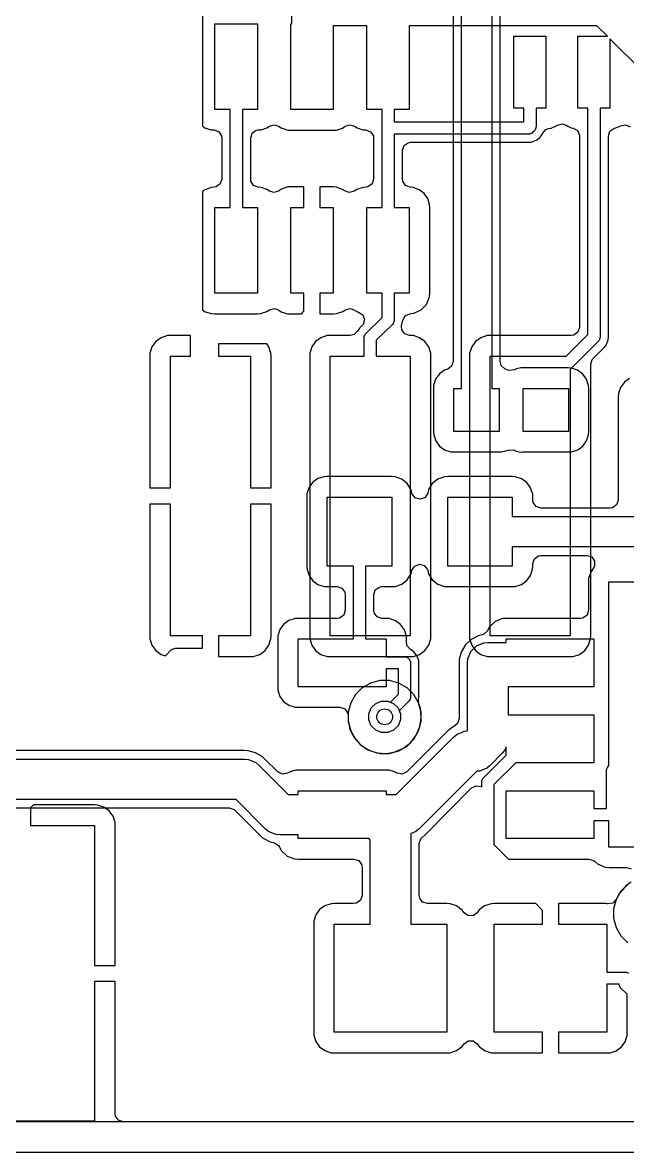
# Model space of a CAD drawing. Header units: inches. Extents: x 3.98 to 8.37, y -7.42 to -0.85.
# Drawn here: x 5.116 to 6.222, y -7.423 to -5.356 of the extents above; entities that cross this region are included whole.
import ezdxf

# ---------------------------------------------------------------- set-up
doc = ezdxf.new("R2010")
doc.units = ezdxf.units.IN
doc.header["$MEASUREMENT"] = 0
for name, color, linetype, true_color in [('Bottom Layer', 153, 'CONTINUOUS', 0x4d7fc4), ('Multi-Layer', 254, 'CONTINUOUS', 0xd0d2cd), ('Top Layer', 13, 'CONTINUOUS', 0xc83434)]:
    doc.layers.add(name, color=color, linetype=linetype, true_color=true_color)

msp = doc.modelspace()

# ---------------------------------------------------------------- linework, layer by layer
at = {"layer": 'Bottom Layer', "linetype": 'CONTINUOUS'}
for p, q in [((5.9034, -4.8885), (5.9034, -5.9757)), ((5.9185, -6.0251), (5.9185, -4.8884)), ((5.9742, -4.9), (5.9742, -6.0251)), ((5.9892, -5.5874), (5.9892, -5.1491)), ((5.9892, -5.9757), (5.9892, -5.5874)), ((5.8878, -5.9917), (5.8782, -5.9987)), ((5.8936, -5.9897), (5.8878, -5.9917)), ((5.9006, -5.9844), (5.8936, -5.9897)), ((5.9034, -5.9757), (5.9006, -5.9844)), ((5.9913, -5.9833), (5.9892, -5.9757)), ((5.9982, -5.9893), (5.9913, -5.9833)), ((6.0033, -5.9915), (5.9982, -5.9893)), ((6.0065, -5.9925), (6.0033, -5.9915)), ((6.0156, -5.9913), (6.0065, -5.9925)), ((6.0193, -5.9895), (6.0156, -5.9913)), ((6.0272, -5.9877), (6.0193, -5.9895)), ((6.0312, -5.9876), (6.0272, -5.9877)), ((6.114, -5.9876), (6.0312, -5.9876)), ((6.1197, -5.988), (6.114, -5.9876)), ((6.1311, -5.9919), (6.1197, -5.988)), ((6.1405, -5.9989), (6.1311, -5.9919)), ((5.8713, -6.0082), (5.8678, -6.0196)), ((5.8782, -5.9987), (5.8713, -6.0082)), ((6.1474, -6.0084), (6.1405, -5.9989)), ((6.1512, -6.0199), (6.1474, -6.0084)), ((6.2166, -6.0139), (6.2095, -6.0233)), ((6.2261, -6.007), (6.2166, -6.0139)), ((5.8678, -6.0196), (5.8676, -6.0255)), ((5.8676, -6.0255), (5.8676, -6.104)), ((5.9049, -6.104), (5.9049, -6.0251)), ((5.9049, -6.0251), (5.9185, -6.0251)), ((5.9742, -6.0251), (5.9875, -6.0251)), ((5.9875, -6.0251), (5.9875, -6.104)), ((6.0314, -6.104), (6.0314, -6.0251)), ((6.0314, -6.0251), (6.1141, -6.0251)), ((6.1141, -6.0251), (6.1141, -6.104)), ((6.1515, -6.0257), (6.1512, -6.0199)), ((6.1515, -6.104), (6.1515, -6.0257)), ((6.2095, -6.0233), (6.2056, -6.0347)), ((6.2056, -6.0347), (6.2053, -6.0404)), ((6.2053, -6.0404), (6.2053, -6.2293)), ((5.8676, -6.104), (5.8679, -6.1098)), ((5.8679, -6.1098), (5.8715, -6.1212)), ((5.9875, -6.104), (5.9049, -6.104)), ((6.1141, -6.104), (6.0314, -6.104)), ((6.1475, -6.1212), (6.1512, -6.1098)), ((6.1512, -6.1098), (6.1515, -6.104)), ((5.8715, -6.1212), (5.8784, -6.1306)), ((5.8784, -6.1306), (5.8878, -6.1374)), ((5.8878, -6.1374), (5.8991, -6.1411)), ((5.9998, -6.1394), (6.004, -6.1379)), ((6.004, -6.1379), (6.0132, -6.1375)), ((6.0132, -6.1375), (6.0153, -6.1383)), ((6.12, -6.1411), (6.1313, -6.1374)), ((6.1313, -6.1374), (6.1407, -6.1306)), ((6.1407, -6.1306), (6.1475, -6.1212)), ((5.8991, -6.1411), (5.905, -6.1413)), ((5.905, -6.1413), (5.9869, -6.1413)), ((5.9869, -6.1413), (5.9911, -6.1412)), ((5.9911, -6.1412), (5.9998, -6.1394)), ((6.0153, -6.1383), (6.0189, -6.1399)), ((6.0189, -6.1399), (6.0267, -6.1415)), ((6.0267, -6.1415), (6.0307, -6.1413)), ((6.0307, -6.1413), (6.0311, -6.1413)), ((6.0311, -6.1413), (6.1141, -6.1413)), ((6.1141, -6.1413), (6.12, -6.1411)), ((5.6464, -6.1972), (5.6396, -6.2067)), ((5.6558, -6.1902), (5.6464, -6.1972)), ((5.6673, -6.1866), (5.6558, -6.1902)), ((5.6732, -6.1864), (5.6673, -6.1866)), ((5.791, -6.1864), (5.6732, -6.1864)), ((5.7974, -6.1867), (5.791, -6.1864)), ((5.8097, -6.1912), (5.7974, -6.1867)), ((5.8196, -6.1993), (5.8097, -6.1912)), ((5.8265, -6.2104), (5.8196, -6.1993)), ((5.8653, -6.199), (5.8586, -6.2102)), ((5.8752, -6.191), (5.8653, -6.199)), ((5.8876, -6.1866), (5.8752, -6.191)), ((5.894, -6.1864), (5.8876, -6.1866)), ((6.0111, -6.1864), (5.894, -6.1864)), ((6.0171, -6.1866), (6.0111, -6.1864)), ((6.0286, -6.1903), (6.0171, -6.1866)), ((6.0382, -6.1973), (6.0286, -6.1903)), ((6.0452, -6.2069), (6.0382, -6.1973)), ((5.6396, -6.2067), (5.636, -6.2182)), ((5.636, -6.2182), (5.636, -6.2243)), ((5.8282, -6.2169), (5.8265, -6.2104)), ((5.8288, -6.2188), (5.8282, -6.2169)), ((5.8347, -6.2258), (5.8288, -6.2188)), ((5.857, -6.2167), (5.8521, -6.2245)), ((5.8586, -6.2102), (5.857, -6.2167)), ((6.0489, -6.2185), (6.0452, -6.2069)), ((6.0491, -6.2244), (6.0489, -6.2185)), ((5.636, -6.2243), (5.636, -6.3503)), ((5.6733, -6.3504), (5.6733, -6.2242)), ((5.6733, -6.2242), (5.7912, -6.2242)), ((5.7912, -6.2242), (5.7912, -6.3504)), ((5.8436, -6.228), (5.8347, -6.2258)), ((5.8521, -6.2245), (5.8436, -6.228)), ((5.8936, -6.3504), (5.8936, -6.2242)), ((5.8936, -6.2242), (6.0115, -6.2242)), ((6.0115, -6.2242), (6.0115, -6.2595)), ((6.0491, -6.2293), (6.0491, -6.2244)), ((6.0499, -6.2339), (6.0491, -6.2293)), ((6.0553, -6.2413), (6.0499, -6.2339)), ((6.064, -6.2441), (6.0553, -6.2413)), ((6.2024, -6.238), (6.195, -6.2434)), ((6.2053, -6.2293), (6.2024, -6.238)), ((6.0115, -6.2595), (6.318, -6.2595)), ((6.1904, -6.2441), (6.064, -6.2441)), ((6.195, -6.2434), (6.1904, -6.2441)), ((6.338, -6.3151), (6.0115, -6.3151)), ((6.0115, -6.3151), (6.0115, -6.3504)), ((6.0491, -6.3455), (6.052, -6.3367)), ((6.052, -6.3367), (6.0594, -6.3314)), ((6.0594, -6.3314), (6.064, -6.3306)), ((6.064, -6.3306), (6.148, -6.3306)), ((6.148, -6.3306), (6.1568, -6.3335)), ((6.1568, -6.3335), (6.1622, -6.3409)), ((6.1622, -6.3409), (6.1622, -6.3501)), ((5.636, -6.3503), (5.6362, -6.3561)), ((5.6362, -6.3561), (5.6399, -6.3675)), ((5.721, -6.3504), (5.6733, -6.3504)), ((5.721, -6.4833), (5.721, -6.3504)), ((5.7912, -6.3504), (5.7433, -6.3504)), ((5.7433, -6.3504), (5.7433, -6.4833)), ((5.8196, -6.3751), (5.8265, -6.3641)), ((5.8265, -6.3641), (5.8282, -6.3577)), ((5.8282, -6.3577), (5.8332, -6.35)), ((5.8332, -6.35), (5.8418, -6.3467)), ((5.8418, -6.3467), (5.8507, -6.3491)), ((5.8507, -6.3491), (5.8564, -6.3563)), ((5.8564, -6.3563), (5.857, -6.3579)), ((5.857, -6.3579), (5.8586, -6.3644)), ((5.8586, -6.3644), (5.8653, -6.3754)), ((6.0115, -6.3504), (5.8936, -6.3504)), ((6.0449, -6.3673), (6.0488, -6.3559)), ((6.0488, -6.3559), (6.0491, -6.3501)), ((6.0491, -6.3501), (6.0491, -6.3455)), ((6.1556, -6.3599), (6.1512, -6.3725)), ((6.1597, -6.3547), (6.1556, -6.3599)), ((6.1622, -6.3501), (6.1597, -6.3547)), ((5.6399, -6.3675), (5.6467, -6.3769)), ((5.6467, -6.3769), (5.6561, -6.3837)), ((5.6561, -6.3837), (5.6675, -6.3874)), ((5.7974, -6.3873), (5.8096, -6.383)), ((5.8096, -6.383), (5.8196, -6.3751)), ((5.8653, -6.3754), (5.8752, -6.3833)), ((5.8752, -6.3833), (5.8874, -6.3875)), ((6.0168, -6.3874), (6.0283, -6.3836)), ((6.0283, -6.3836), (6.0379, -6.3767)), ((6.0379, -6.3767), (6.0449, -6.3673)), ((6.1512, -6.3725), (6.1512, -6.3791)), ((6.1512, -6.3791), (6.1512, -6.431)), ((6.1884, -6.7152), (6.1884, -6.3788)), ((6.1884, -6.3788), (6.4076, -6.3788)), ((5.6675, -6.3874), (5.6733, -6.3876)), ((5.6733, -6.3876), (5.6913, -6.3876)), ((5.6913, -6.3876), (5.7, -6.3905)), ((5.7, -6.3905), (5.7054, -6.3979)), ((5.7054, -6.3979), (5.7061, -6.4025)), ((5.7061, -6.4025), (5.7061, -6.431)), ((5.7583, -6.4025), (5.7611, -6.3938)), ((5.7583, -6.431), (5.7583, -6.4025)), ((5.7611, -6.3938), (5.7685, -6.3884)), ((5.7685, -6.3884), (5.7731, -6.3876)), ((5.7731, -6.3876), (5.7911, -6.3876)), ((5.7911, -6.3876), (5.7974, -6.3873)), ((5.8874, -6.3875), (5.8939, -6.3876)), ((5.8939, -6.3876), (6.011, -6.3876)), ((6.011, -6.3876), (6.0168, -6.3874)), ((5.6147, -6.446), (5.6032, -6.4498)), ((5.6206, -6.4458), (5.6147, -6.446)), ((5.6913, -6.4458), (5.6206, -6.4458)), ((5.6959, -6.4451), (5.6913, -6.4458)), ((5.7033, -6.4397), (5.6959, -6.4451)), ((5.7061, -6.431), (5.7033, -6.4397)), ((5.759, -6.4356), (5.7583, -6.431)), ((5.7644, -6.443), (5.759, -6.4356)), ((5.7731, -6.4458), (5.7644, -6.443)), ((5.7807, -6.4458), (5.7731, -6.4458)), ((5.7864, -6.4462), (5.7807, -6.4458)), ((5.7978, -6.4501), (5.7864, -6.4462)), ((5.9935, -6.4461), (5.98, -6.4515)), ((6.0007, -6.4458), (5.9935, -6.4461)), ((6.1363, -6.4458), (6.0007, -6.4458)), ((6.1409, -6.4451), (6.1363, -6.4458)), ((6.1484, -6.4397), (6.1409, -6.4451)), ((6.1512, -6.431), (6.1484, -6.4397)), ((5.5866, -6.4664), (5.5828, -6.4779)), ((5.5935, -6.4568), (5.5866, -6.4664)), ((5.6032, -6.4498), (5.5935, -6.4568)), ((5.8073, -6.4571), (5.7978, -6.4501)), ((5.8142, -6.4667), (5.8073, -6.4571)), ((5.8179, -6.4781), (5.8142, -6.4667)), ((5.9662, -6.4683), (5.9597, -6.4749)), ((5.9695, -6.4616), (5.9662, -6.4683)), ((5.98, -6.4515), (5.9695, -6.4616)), ((5.5828, -6.4779), (5.5826, -6.4839)), ((5.5826, -6.4839), (5.5826, -6.5711)), ((5.6202, -6.571), (5.6202, -6.4833)), ((5.6202, -6.4833), (5.721, -6.4833)), ((5.7433, -6.4833), (5.781, -6.4833)), ((5.781, -6.4833), (5.781, -6.516)), ((5.8182, -6.4839), (5.8179, -6.4781)), ((5.8182, -6.4902), (5.8182, -6.4839)), ((5.9364, -6.4846), (5.926, -6.4944)), ((5.9493, -6.4779), (5.9364, -6.4846)), ((5.9565, -6.4761), (5.9493, -6.4779)), ((5.9597, -6.4749), (5.9565, -6.4761)), ((6.0003, -6.49), (6.0003, -6.4833)), ((6.0003, -6.4833), (6.161, -6.4833)), ((6.161, -6.4833), (6.161, -6.571)), ((5.8194, -6.4961), (5.8182, -6.4902)), ((5.8255, -6.503), (5.8194, -6.4961)), ((5.8301, -6.5057), (5.8255, -6.503)), ((5.8369, -6.5134), (5.8301, -6.5057)), ((5.9186, -6.5066), (5.9146, -6.5206)), ((5.926, -6.4944), (5.9186, -6.5066)), ((5.9304, -6.5199), (5.9359, -6.5065)), ((5.9359, -6.5065), (5.9462, -6.4963)), ((5.9462, -6.4963), (5.9595, -6.4907)), ((5.9595, -6.4907), (5.9668, -6.49)), ((5.9668, -6.49), (6.0003, -6.49)), ((5.781, -6.516), (5.8146, -6.516)), ((5.8146, -6.516), (5.8167, -6.5162)), ((5.8167, -6.5162), (5.8208, -6.5179)), ((5.8208, -6.5179), (5.8238, -6.521)), ((5.8238, -6.521), (5.8255, -6.525)), ((5.8255, -6.525), (5.8257, -6.5272)), ((5.8257, -6.5272), (5.8257, -6.5891)), ((5.8406, -6.523), (5.8369, -6.5134)), ((5.8409, -6.5279), (5.8406, -6.523)), ((5.8409, -6.5882), (5.8409, -6.5279)), ((5.9146, -6.5206), (5.9144, -6.5277)), ((5.9144, -6.5277), (5.9144, -6.629)), ((5.9297, -6.5272), (5.9304, -6.5199)), ((5.9297, -6.6511), (5.9297, -6.5272)), ((5.8034, -6.5383), (5.781, -6.5383)), ((5.781, -6.5383), (5.781, -6.571)), ((5.8034, -6.5845), (5.8034, -6.5383)), ((5.5826, -6.5711), (5.5828, -6.577)), ((5.781, -6.571), (5.6202, -6.571)), ((6.161, -6.571), (6.0039, -6.571)), ((6.0039, -6.571), (6.0039, -6.6222)), ((5.5828, -6.577), (5.5865, -6.5885)), ((5.5865, -6.5885), (5.5934, -6.5979)), ((5.7889, -6.5992), (5.8034, -6.5845)), ((5.8255, -6.5913), (5.8247, -6.5933)), ((5.8257, -6.5891), (5.8255, -6.5912)), ((5.8255, -6.5912), (5.8255, -6.5913)), ((5.8255, -6.5913), (5.8255, -6.5913)), ((5.8255, -6.5913), (5.8255, -6.5913)), ((5.8402, -6.5964), (5.8409, -6.5882)), ((5.5934, -6.5979), (5.6029, -6.6047)), ((5.6029, -6.6047), (5.6144, -6.6083)), ((5.6144, -6.6083), (5.6205, -6.6083)), ((5.6205, -6.6083), (5.6964, -6.6083)), ((5.6964, -6.6083), (5.7051, -6.6112)), ((5.7051, -6.6112), (5.7105, -6.6186)), ((5.7494, -6.6202), (5.7538, -6.6096)), ((5.7538, -6.6096), (5.7619, -6.6015)), ((5.7619, -6.6015), (5.7724, -6.5971)), ((5.7724, -6.5971), (5.7839, -6.5971)), ((5.7839, -6.5971), (5.7889, -6.5992)), ((5.8225, -6.597), (5.8048, -6.6149)), ((5.8238, -6.5954), (5.8225, -6.597)), ((5.8239, -6.5953), (5.8238, -6.5953)), ((5.8238, -6.5953), (5.8238, -6.5953)), ((5.8238, -6.5953), (5.8238, -6.5954)), ((5.8247, -6.5933), (5.8239, -6.5953)), ((5.8409, -6.6022), (5.8402, -6.5964)), ((5.8436, -6.6105), (5.8409, -6.6022)), ((5.8452, -6.6275), (5.8436, -6.6105)), ((5.7105, -6.6186), (5.7112, -6.6233)), ((5.7112, -6.6233), (5.7112, -6.632)), ((5.7112, -6.632), (5.7148, -6.6488)), ((5.7494, -6.6316), (5.7494, -6.6202)), ((5.7538, -6.6422), (5.7494, -6.6316)), ((5.8069, -6.6316), (5.8026, -6.6422)), ((5.8048, -6.6149), (5.8069, -6.6202)), ((5.8069, -6.6202), (5.8069, -6.6316)), ((5.8427, -6.6441), (5.8452, -6.6275)), ((5.9144, -6.629), (5.9116, -6.6378)), ((6.0039, -6.6222), (6.161, -6.6222)), ((6.161, -6.6222), (6.161, -6.7099)), ((5.7148, -6.6488), (5.7225, -6.6638)), ((5.7619, -6.6503), (5.7538, -6.6422)), ((5.7724, -6.6547), (5.7619, -6.6503)), ((5.7945, -6.6503), (5.7839, -6.6547)), ((5.8026, -6.6422), (5.7945, -6.6503)), ((5.8938, -6.6514), (5.8187, -6.7265)), ((5.8361, -6.6596), (5.8427, -6.6441)), ((5.8966, -6.6488), (5.8938, -6.6514)), ((5.9032, -6.644), (5.8966, -6.6488)), ((5.9067, -6.6421), (5.9032, -6.644)), ((5.9116, -6.6378), (5.9067, -6.6421)), ((5.9172, -6.655), (5.9239, -6.6522)), ((5.9239, -6.6522), (5.9239, -6.6522)), ((5.9239, -6.6522), (5.9239, -6.6522)), ((5.9239, -6.6522), (5.924, -6.6522)), ((5.924, -6.6522), (5.9292, -6.6517)), ((5.9292, -6.6517), (5.9297, -6.6511)), ((5.7225, -6.6638), (5.7337, -6.6765)), ((5.7839, -6.6547), (5.7724, -6.6547)), ((5.7992, -6.7677), (5.9049, -6.6623)), ((5.8126, -6.6834), (5.8258, -6.6729)), ((5.8258, -6.6729), (5.8361, -6.6596)), ((5.9049, -6.6623), (5.9105, -6.6578)), ((5.9105, -6.6577), (5.9172, -6.655)), ((5.9105, -6.6578), (5.9105, -6.6577)), ((5.9105, -6.6577), (5.9105, -6.6577)), ((5.9105, -6.6577), (5.9105, -6.6577)), ((5.5215, -6.6877), (4.8494, -6.6877)), ((5.5283, -6.688), (5.5215, -6.6877)), ((5.5418, -6.6916), (5.5283, -6.688)), ((5.5539, -6.6986), (5.5418, -6.6916)), ((5.7337, -6.6765), (5.7477, -6.686)), ((5.7477, -6.686), (5.7636, -6.6916)), ((5.7636, -6.6916), (5.7807, -6.693)), ((5.7807, -6.693), (5.7889, -6.6919)), ((5.7889, -6.6919), (5.797, -6.6902)), ((5.797, -6.6902), (5.8126, -6.6834)), ((5.9589, -6.7372), (6.0003, -6.6959)), ((5.9932, -6.6925), (5.9713, -6.7147)), ((5.9975, -6.6872), (5.9932, -6.6925)), ((5.9977, -6.687), (5.9975, -6.6872)), ((5.9978, -6.6868), (5.9977, -6.6869)), ((5.9977, -6.6869), (5.9977, -6.687)), ((6.0003, -6.6807), (5.9978, -6.6868)), ((6.0003, -6.6959), (6.0003, -6.6807)), ((4.8029, -6.7031), (5.522, -6.7031)), ((5.522, -6.7031), (5.5293, -6.7039)), ((5.5293, -6.7039), (5.5426, -6.7094)), ((5.5426, -6.7094), (5.5426, -6.7094)), ((5.5426, -6.7094), (5.5483, -6.714)), ((5.5483, -6.714), (5.602, -6.7677)), ((5.559, -6.7034), (5.5539, -6.6986)), ((5.583, -6.7267), (5.559, -6.7034)), ((5.9713, -6.7147), (5.9657, -6.7193)), ((6.0178, -6.7099), (5.9779, -6.7497)), ((6.161, -6.7099), (6.0178, -6.7099)), ((6.1869, -6.7167), (6.1884, -6.7152)), ((5.5913, -6.7307), (5.583, -6.7267)), ((5.583, -6.7267), (5.583, -6.7267)), ((5.6003, -6.7291), (5.5913, -6.7307)), ((5.6051, -6.7265), (5.6003, -6.7291)), ((5.6155, -6.7237), (5.6051, -6.7265)), ((5.6207, -6.7235), (5.6155, -6.7237)), ((5.781, -6.7235), (5.6207, -6.7235)), ((5.7862, -6.7236), (5.781, -6.7235)), ((5.7963, -6.7264), (5.7862, -6.7236)), ((5.8009, -6.729), (5.7963, -6.7264)), ((5.8015, -6.7292), (5.8009, -6.729)), ((5.8105, -6.7307), (5.8015, -6.7292)), ((5.8187, -6.7265), (5.8105, -6.7307)), ((5.9467, -6.7255), (5.8408, -6.8312)), ((5.9521, -6.725), (5.9467, -6.7255)), ((5.9522, -6.725), (5.9521, -6.725)), ((5.9523, -6.725), (5.9522, -6.725)), ((5.9589, -6.7222), (5.9523, -6.725)), ((5.9575, -6.7389), (5.9589, -6.7372)), ((5.9655, -6.7195), (5.9589, -6.7222)), ((5.9656, -6.7194), (5.9655, -6.7195)), ((5.9657, -6.7193), (5.9656, -6.7194)), ((6.1836, -6.7246), (6.1838, -6.7225)), ((6.1836, -6.7937), (6.1836, -6.7246)), ((6.1838, -6.7225), (6.1855, -6.7184)), ((6.1855, -6.7184), (6.1869, -6.7167)), ((5.8521, -6.8418), (5.9372, -6.756)), ((5.9372, -6.756), (5.9454, -6.7518)), ((5.9454, -6.7518), (5.9545, -6.7532)), ((5.9545, -6.7532), (5.9556, -6.7543)), ((5.9556, -6.7451), (5.9559, -6.7429)), ((5.9556, -6.7543), (5.9556, -6.7451)), ((5.9559, -6.7429), (5.9575, -6.7389)), ((5.9779, -6.7497), (5.9779, -6.8596)), ((5.5066, -6.7774), (4.8029, -6.7774)), ((5.5604, -6.8311), (5.5066, -6.7774)), ((5.602, -6.7677), (5.6202, -6.7677)), ((5.6202, -6.7677), (5.6202, -6.761)), ((5.6202, -6.761), (5.781, -6.761)), ((5.781, -6.761), (5.781, -6.7677)), ((5.781, -6.7677), (5.7992, -6.7677)), ((6.0003, -6.8487), (6.0003, -6.761)), ((6.0003, -6.761), (6.161, -6.761)), ((6.161, -6.761), (6.161, -6.7937)), ((4.8494, -6.7925), (5.4939, -6.7925)), ((5.4939, -6.7925), (5.5027, -6.7953)), ((5.5027, -6.7953), (5.5044, -6.7969)), ((5.5044, -6.7969), (5.5496, -6.842)), ((6.161, -6.7937), (6.1836, -6.7937)), ((6.1884, -6.816), (6.161, -6.816)), ((6.161, -6.816), (6.161, -6.8487)), ((6.1884, -6.8641), (6.1884, -6.816)), ((5.566, -6.8357), (5.5604, -6.8311)), ((5.5794, -6.8413), (5.566, -6.8357)), ((5.8285, -6.8385), (5.826, -6.8395)), ((5.826, -6.8395), (5.826, -7.0054)), ((5.8351, -6.8358), (5.8285, -6.8385)), ((5.8352, -6.8357), (5.8351, -6.8358)), ((5.8408, -6.8312), (5.8352, -6.8357)), ((5.8352, -6.8357), (5.8352, -6.8357)), ((5.8352, -6.8357), (5.8352, -6.8357)), ((5.5496, -6.842), (5.5551, -6.8472)), ((5.5551, -6.8472), (5.5689, -6.8546)), ((5.5689, -6.8546), (5.5765, -6.8565)), ((5.5765, -6.8565), (5.5842, -6.8614)), ((5.5866, -6.842), (5.5794, -6.8413)), ((5.6202, -6.842), (5.5866, -6.842)), ((5.6202, -6.8487), (5.6202, -6.842)), ((5.7491, -6.8487), (5.6202, -6.8487)), ((5.7518, -6.8514), (5.7491, -6.8487)), ((5.7518, -7.0054), (5.7518, -6.8514)), ((5.8416, -6.8578), (5.8444, -6.8491)), ((5.8416, -6.9528), (5.8416, -6.8578)), ((5.8444, -6.8491), (5.8467, -6.8466)), ((5.8467, -6.8466), (5.8521, -6.8418)), ((5.9779, -6.8596), (6.0044, -6.8861)), ((6.161, -6.8487), (6.0003, -6.8487)), ((5.5842, -6.8614), (5.5861, -6.8642)), ((5.5861, -6.8642), (5.5895, -6.8708)), ((5.5895, -6.8708), (5.5999, -6.8807)), ((5.5999, -6.8807), (5.6134, -6.8859)), ((6.4076, -6.8641), (6.1884, -6.8641)), ((5.6134, -6.8859), (5.6206, -6.8861)), ((5.6206, -6.8861), (5.722, -6.8861)), ((5.722, -6.8861), (5.7307, -6.8889)), ((5.7307, -6.8889), (5.7361, -6.8963)), ((5.7361, -6.8963), (5.7368, -6.9009)), ((5.7368, -6.9009), (5.7368, -6.9528)), ((6.0044, -6.8861), (6.1517, -6.8861)), ((6.1517, -6.8861), (6.1604, -6.8889)), ((6.1604, -6.8889), (6.1617, -6.8899)), ((6.1617, -6.8899), (6.1673, -6.895)), ((6.1673, -6.895), (6.1815, -6.901)), ((6.1815, -6.901), (6.1887, -6.9014)), ((6.1887, -6.9014), (6.2204, -6.9014)), ((6.2204, -6.9014), (6.2291, -6.9042)), ((6.2199, -6.9345), (6.2062, -6.9504)), ((6.2287, -6.9286), (6.2199, -6.9345)), ((5.734, -6.9615), (5.7266, -6.9669)), ((5.7368, -6.9528), (5.734, -6.9615)), ((5.8423, -6.9574), (5.8416, -6.9528)), ((5.8477, -6.9648), (5.8423, -6.9574)), ((6.2016, -6.9599), (6.1953, -6.9666)), ((6.2062, -6.9504), (6.2016, -6.9599)), ((5.6593, -6.9786), (5.6523, -6.9882)), ((5.6689, -6.9716), (5.6593, -6.9786)), ((5.6805, -6.9678), (5.6689, -6.9716)), ((5.6864, -6.9676), (5.6805, -6.9678)), ((5.722, -6.9676), (5.6864, -6.9676)), ((5.7266, -6.9669), (5.722, -6.9676)), ((5.8564, -6.9676), (5.8477, -6.9648)), ((5.8919, -6.9676), (5.8564, -6.9676)), ((5.898, -6.9679), (5.8919, -6.9676)), ((5.9097, -6.9719), (5.898, -6.9679)), ((5.9197, -6.9793), (5.9097, -6.9719)), ((5.9235, -6.9844), (5.9197, -6.9793)), ((5.9306, -6.9895), (5.9235, -6.9844)), ((5.9473, -6.9843), (5.9398, -6.9896)), ((5.9511, -6.9792), (5.9473, -6.9843)), ((5.9609, -6.9718), (5.9511, -6.9792)), ((5.9727, -6.9679), (5.9609, -6.9718)), ((5.9788, -6.9676), (5.9727, -6.9679)), ((6.0545, -6.9676), (5.9788, -6.9676)), ((6.0662, -6.9794), (6.0545, -6.9676)), ((6.0669, -6.98), (6.0662, -6.9794)), ((6.0669, -7.0054), (6.0669, -6.98)), ((6.1831, -6.9676), (6.0961, -6.9676)), ((6.0961, -6.9676), (6.0961, -6.9681)), ((6.0961, -6.9681), (6.0961, -7.0054)), ((6.1853, -6.9681), (6.1831, -6.9676)), ((6.1863, -6.9682), (6.1853, -6.9681)), ((6.1953, -6.9666), (6.1863, -6.9682)), ((5.6486, -6.9997), (5.6484, -7.0057)), ((5.6484, -7.0057), (5.6484, -7.2025)), ((5.6523, -6.9882), (5.6486, -6.9997)), ((5.686, -7.2027), (5.686, -7.0054)), ((5.686, -7.0054), (5.7518, -7.0054)), ((5.826, -7.0054), (5.8921, -7.0054)), ((5.8921, -7.0054), (5.8921, -7.2027)), ((5.9398, -6.9896), (5.9306, -6.9895)), ((5.9783, -7.2027), (5.9783, -7.0054)), ((5.9783, -7.0054), (6.0669, -7.0054)), ((6.0961, -7.0054), (6.1844, -7.0054)), ((6.1844, -7.0054), (6.1844, -7.0929)), ((6.1844, -7.0929), (6.2181, -7.0929)), ((6.2181, -7.0929), (6.2203, -7.0931)), ((6.2203, -7.0931), (6.2243, -7.0948)), ((6.1844, -7.1152), (6.1844, -7.2027)), ((6.2071, -7.1152), (6.1844, -7.1152)), ((6.2072, -7.1163), (6.2071, -7.1152)), ((6.2089, -7.1203), (6.2072, -7.1163)), ((6.2102, -7.122), (6.2089, -7.1203)), ((6.2216, -7.1333), (6.2102, -7.122)), ((6.2216, -7.2026), (6.2216, -7.1333)), ((5.6484, -7.2025), (5.6486, -7.2084)), ((5.6486, -7.2084), (5.6523, -7.22)), ((5.8921, -7.2027), (5.686, -7.2027)), ((6.0669, -7.2027), (5.9783, -7.2027)), ((6.0669, -7.24), (6.0669, -7.2027)), ((6.1844, -7.2027), (6.0961, -7.2027)), ((6.0961, -7.2027), (6.0961, -7.24)), ((6.218, -7.2202), (6.2215, -7.2087)), ((6.2215, -7.2087), (6.2216, -7.2026)), ((5.6523, -7.22), (5.6593, -7.2296)), ((5.6593, -7.2296), (5.6689, -7.2365)), ((5.9098, -7.2364), (5.9197, -7.2289)), ((5.9197, -7.2289), (5.9234, -7.2238)), ((5.9234, -7.2238), (5.9309, -7.2185)), ((5.9309, -7.2185), (5.9401, -7.2186)), ((5.9401, -7.2186), (5.9472, -7.2238)), ((5.9472, -7.2238), (5.951, -7.2288)), ((5.951, -7.2288), (5.961, -7.2363)), ((6.2018, -7.2367), (6.2112, -7.2297)), ((6.2112, -7.2297), (6.218, -7.2202)), ((5.6689, -7.2365), (5.6805, -7.2403)), ((5.6805, -7.2403), (5.6864, -7.2405)), ((5.6864, -7.2405), (5.892, -7.2405)), ((5.892, -7.2405), (5.898, -7.2403)), ((5.898, -7.2403), (5.9098, -7.2364)), ((5.961, -7.2363), (5.9728, -7.2402)), ((5.9728, -7.2402), (5.9788, -7.2405)), ((5.9788, -7.2405), (6.067, -7.2405)), ((6.067, -7.2405), (6.0669, -7.24)), ((6.0961, -7.24), (6.0961, -7.2405)), ((6.0961, -7.2405), (6.1844, -7.2405)), ((6.1844, -7.2405), (6.1903, -7.2403)), ((6.1903, -7.2403), (6.2018, -7.2367)), ((8.2989, -7.3667), (4.0542, -7.3667))]:
    msp.add_line(p, q, dxfattribs=at)
at = {"layer": 'Bottom Layer'}
msp.add_circle((5.7782, -6.6259), 0.0145, dxfattribs=at)
at = {"layer": 'Multi-Layer', "linetype": 'CONTINUOUS'}
msp.add_line((8.3692, -7.4226), (3.9839, -7.4226), dxfattribs=at)
at = {"layer": 'Top Layer', "linetype": 'CONTINUOUS'}
for p, q in [((5.4452, -5.3291), (5.4452, -5.5451)), ((5.6085, -5.3585), (5.6085, -5.3247)), ((5.4677, -5.5152), (5.4677, -5.3585)), ((5.4677, -5.3585), (5.5455, -5.3585)), ((5.5455, -5.3585), (5.5455, -5.5152)), ((5.6066, -5.5152), (5.6066, -5.3585)), ((5.6066, -5.3585), (5.6085, -5.3585)), ((5.7454, -5.3618), (5.6843, -5.3618)), ((5.6843, -5.3618), (5.6843, -5.5152)), ((5.7454, -5.5152), (5.7454, -5.3618)), ((6.1663, -5.3618), (5.8232, -5.3618)), ((5.8232, -5.3618), (5.8232, -5.5152)), ((6.1856, -5.381), (6.1663, -5.3618)), ((6.0146, -5.5126), (6.0146, -5.381)), ((6.0146, -5.381), (6.0731, -5.381)), ((6.0731, -5.381), (6.0731, -5.5126)), ((6.1315, -5.5126), (6.1315, -5.381)), ((6.1315, -5.381), (6.1856, -5.381)), ((6.2471, -5.4425), (6.19, -5.3854)), ((6.19, -5.3854), (6.19, -5.5126)), ((5.4957, -5.5152), (5.4677, -5.5152)), ((5.4957, -5.6944), (5.4957, -5.5152)), ((5.5455, -5.5152), (5.518, -5.5152)), ((5.518, -5.5152), (5.518, -5.6944)), ((5.6843, -5.5152), (5.6066, -5.5152)), ((5.7734, -5.5152), (5.7454, -5.5152)), ((5.7734, -5.5489), (5.7734, -5.5152)), ((5.8232, -5.5152), (5.7957, -5.5152)), ((5.7957, -5.5152), (5.7957, -5.5377)), ((6.0328, -5.5126), (6.0146, -5.5126)), ((6.0328, -5.5377), (6.0328, -5.5126)), ((6.0731, -5.5126), (6.0551, -5.5126)), ((6.0551, -5.5126), (6.0551, -5.5462)), ((6.1498, -5.5126), (6.1315, -5.5126)), ((6.1498, -5.9266), (6.1498, -5.5126)), ((6.19, -5.5126), (6.1721, -5.5126)), ((6.1721, -5.5126), (6.1721, -5.9312)), ((5.7957, -5.5377), (6.0328, -5.5377)), ((5.4452, -5.5451), (5.4492, -5.5482)), ((5.4492, -5.5482), (5.4603, -5.552)), ((5.4603, -5.552), (5.4663, -5.5523)), ((5.4663, -5.5523), (5.4748, -5.5557)), ((5.4748, -5.5557), (5.4798, -5.5634)), ((5.5332, -5.5671), (5.536, -5.5584)), ((5.536, -5.5584), (5.5434, -5.553)), ((5.5434, -5.553), (5.5469, -5.5523)), ((5.5469, -5.5523), (5.5525, -5.5519)), ((5.5525, -5.5519), (5.563, -5.5483)), ((5.563, -5.5483), (5.5676, -5.5453)), ((5.5676, -5.5453), (5.5764, -5.5428)), ((5.5764, -5.5428), (5.584, -5.5452)), ((5.584, -5.5452), (5.5892, -5.5487)), ((5.5892, -5.5487), (5.6011, -5.5527)), ((5.6011, -5.5527), (5.607, -5.553)), ((5.607, -5.553), (5.6846, -5.553)), ((5.6846, -5.553), (5.6902, -5.5529)), ((5.6902, -5.5529), (5.7011, -5.5492)), ((5.7011, -5.5492), (5.7058, -5.5457)), ((5.7058, -5.5457), (5.7145, -5.5428)), ((5.7145, -5.5428), (5.7231, -5.5454)), ((5.7231, -5.5454), (5.7277, -5.5486)), ((5.7277, -5.5486), (5.7382, -5.5521)), ((5.7382, -5.5521), (5.7437, -5.5523)), ((5.7437, -5.5523), (5.7524, -5.5555)), ((5.7524, -5.5555), (5.7575, -5.5631)), ((5.7734, -5.6944), (5.7734, -5.5489)), ((6.0457, -5.5589), (6.0437, -5.5598)), ((6.0476, -5.5581), (6.0457, -5.5589)), ((6.0477, -5.5581), (6.0476, -5.5581)), ((6.0494, -5.5566), (6.0477, -5.5581)), ((6.0477, -5.5581), (6.0477, -5.5581)), ((6.052, -5.554), (6.0494, -5.5566)), ((6.0531, -5.5525), (6.052, -5.554)), ((6.0532, -5.5524), (6.0531, -5.5525)), ((6.0533, -5.5524), (6.0532, -5.5524)), ((6.0541, -5.5504), (6.0533, -5.5523)), ((6.0533, -5.5523), (6.0533, -5.5524)), ((6.0549, -5.5484), (6.0541, -5.5504)), ((6.0551, -5.5462), (6.0549, -5.5481)), ((6.0549, -5.5481), (6.0549, -5.5483)), ((6.0549, -5.5483), (6.0549, -5.5483)), ((6.0549, -5.5483), (6.0549, -5.5484)), ((6.0663, -5.5604), (6.067, -5.5587)), ((6.067, -5.5587), (6.0729, -5.5517)), ((6.0729, -5.5517), (6.078, -5.5496)), ((6.078, -5.5496), (6.0824, -5.5488)), ((6.0824, -5.5488), (6.0906, -5.5457)), ((6.0906, -5.5457), (6.0944, -5.5434)), ((6.0944, -5.5434), (6.1033, -5.5414)), ((6.1033, -5.5414), (6.1101, -5.5437)), ((6.1101, -5.5437), (6.113, -5.5456)), ((6.113, -5.5456), (6.1193, -5.5482)), ((6.1193, -5.5482), (6.1227, -5.549)), ((6.1227, -5.549), (6.1306, -5.5536)), ((6.1306, -5.5536), (6.1343, -5.562)), ((6.1873, -5.5635), (6.1901, -5.5548)), ((6.1901, -5.5548), (6.1975, -5.5494)), ((6.1975, -5.5494), (6.1983, -5.5491)), ((6.1983, -5.5491), (6.2012, -5.5484)), ((6.2012, -5.5484), (6.2069, -5.5461)), ((6.2069, -5.5461), (6.2096, -5.5446)), ((6.2096, -5.5446), (6.2186, -5.5429)), ((6.2186, -5.5429), (6.2269, -5.5469)), ((5.4798, -5.5634), (5.4803, -5.5671)), ((5.4803, -5.5671), (5.4803, -5.6424)), ((5.5332, -5.6424), (5.5332, -5.5671)), ((5.7575, -5.5631), (5.758, -5.5671)), ((5.758, -5.5671), (5.758, -5.6424)), ((6.0414, -5.56), (5.7957, -5.56)), ((5.7957, -5.56), (5.7957, -5.6944)), ((5.8137, -5.5811), (5.8212, -5.5757)), ((5.8212, -5.5757), (5.8257, -5.575)), ((5.8257, -5.575), (6.0409, -5.575)), ((6.0409, -5.575), (6.0461, -5.5746)), ((6.0436, -5.5598), (6.0414, -5.56)), ((6.0437, -5.5598), (6.0436, -5.5598)), ((6.0437, -5.5598), (6.0437, -5.5598)), ((6.0461, -5.5746), (6.0566, -5.5704)), ((6.0566, -5.5704), (6.0605, -5.5672)), ((6.0605, -5.5672), (6.063, -5.5647)), ((6.063, -5.5647), (6.0631, -5.5646)), ((6.0631, -5.5646), (6.0644, -5.5633)), ((6.0644, -5.5633), (6.0663, -5.5604)), ((6.1343, -5.562), (6.1344, -5.5635)), ((6.1344, -5.5635), (6.1344, -5.9136)), ((6.1873, -5.931), (6.1873, -5.5635)), ((5.8109, -5.5898), (5.8137, -5.5811)), ((5.8109, -5.6424), (5.8109, -5.5898)), ((5.4497, -5.6618), (5.4452, -5.6652)), ((5.4607, -5.6577), (5.4497, -5.6618)), ((5.4667, -5.6572), (5.4607, -5.6577)), ((5.47, -5.6565), (5.4667, -5.6572)), ((5.4775, -5.6512), (5.47, -5.6565)), ((5.4803, -5.6424), (5.4775, -5.6512)), ((5.5336, -5.6459), (5.5332, -5.6424)), ((5.5384, -5.6537), (5.5336, -5.6459)), ((5.5468, -5.6572), (5.5384, -5.6537)), ((5.5524, -5.6577), (5.5468, -5.6572)), ((5.563, -5.6613), (5.5524, -5.6577)), ((5.5677, -5.6644), (5.563, -5.6613)), ((5.5893, -5.6606), (5.5843, -5.6641)), ((5.6009, -5.6567), (5.5893, -5.6606)), ((5.6067, -5.6565), (5.6009, -5.6567)), ((5.6307, -5.6565), (5.6067, -5.6565)), ((5.6306, -5.657), (5.6307, -5.6565)), ((5.6306, -5.6944), (5.6306, -5.657)), ((5.684, -5.6565), (5.6598, -5.6565)), ((5.6598, -5.6565), (5.6598, -5.657)), ((5.6598, -5.657), (5.6598, -5.6944)), ((5.6895, -5.6571), (5.684, -5.6565)), ((5.7014, -5.6611), (5.6895, -5.6571)), ((5.7067, -5.6645), (5.7014, -5.6611)), ((5.7275, -5.6614), (5.7225, -5.6645)), ((5.7386, -5.6577), (5.7275, -5.6614)), ((5.7444, -5.6572), (5.7386, -5.6577)), ((5.7477, -5.6565), (5.7444, -5.6572)), ((5.7552, -5.6512), (5.7477, -5.6565)), ((5.758, -5.6424), (5.7552, -5.6512)), ((5.8113, -5.646), (5.8109, -5.6424)), ((5.8162, -5.6538), (5.8113, -5.646)), ((5.8247, -5.6572), (5.8162, -5.6538)), ((5.8306, -5.6577), (5.8247, -5.6572)), ((5.8415, -5.6616), (5.8306, -5.6577)), ((5.8505, -5.6684), (5.8415, -5.6616)), ((5.4452, -5.6652), (5.4452, -5.8813)), ((5.5755, -5.6668), (5.5677, -5.6644)), ((5.5843, -5.6641), (5.5755, -5.6668)), ((5.7136, -5.6667), (5.7067, -5.6645)), ((5.7225, -5.6645), (5.7136, -5.6667)), ((5.857, -5.6777), (5.8505, -5.6684)), ((5.8604, -5.6888), (5.857, -5.6777)), ((5.4677, -5.8511), (5.4677, -5.6944)), ((5.4677, -5.6944), (5.4957, -5.6944)), ((5.518, -5.6944), (5.5455, -5.6944)), ((5.5455, -5.6944), (5.5455, -5.8511)), ((5.6066, -5.8511), (5.6066, -5.6944)), ((5.6066, -5.6944), (5.6306, -5.6944)), ((5.6598, -5.6944), (5.6843, -5.6944)), ((5.6843, -5.6944), (5.6843, -5.8511)), ((5.7454, -5.8511), (5.7454, -5.6944)), ((5.7454, -5.6944), (5.7734, -5.6944)), ((5.7957, -5.6944), (5.8232, -5.6944)), ((5.8232, -5.6944), (5.8232, -5.8511)), ((5.8606, -5.6945), (5.8604, -5.6888)), ((5.8606, -5.851), (5.8606, -5.6945)), ((5.5455, -5.8511), (5.4677, -5.8511)), ((5.6306, -5.8511), (5.6066, -5.8511)), ((5.6306, -5.8841), (5.6306, -5.8511)), ((5.6843, -5.8511), (5.6598, -5.8511)), ((5.6598, -5.8511), (5.6598, -5.8885)), ((5.7734, -5.8511), (5.7454, -5.8511)), ((5.7734, -5.8954), (5.7734, -5.8511)), ((5.8232, -5.8511), (5.7957, -5.8511)), ((5.7957, -5.8511), (5.7957, -5.9001)), ((5.8546, -5.8714), (5.8602, -5.8579)), ((5.8602, -5.8579), (5.8606, -5.851)), ((5.4452, -5.8813), (5.4502, -5.8849)), ((5.4502, -5.8849), (5.4617, -5.8884)), ((5.4617, -5.8884), (5.4677, -5.8885)), ((5.4677, -5.8885), (5.5456, -5.8885)), ((5.5456, -5.8885), (5.5513, -5.8883)), ((5.5513, -5.8883), (5.5627, -5.8846)), ((5.5627, -5.8846), (5.5677, -5.8814)), ((5.5677, -5.8814), (5.5766, -5.879)), ((5.5766, -5.879), (5.5842, -5.8816)), ((5.5842, -5.8816), (5.5891, -5.8849)), ((5.5891, -5.8849), (5.6005, -5.8885)), ((5.6005, -5.8885), (5.6065, -5.8885)), ((5.6065, -5.8885), (5.6262, -5.8885)), ((5.6262, -5.8885), (5.6306, -5.8841)), ((5.6598, -5.8885), (5.6844, -5.8885)), ((5.6844, -5.8885), (5.6901, -5.8883)), ((5.6901, -5.8883), (5.7015, -5.8846)), ((5.7015, -5.8846), (5.7066, -5.8814)), ((5.7066, -5.8814), (5.7154, -5.879)), ((5.7154, -5.879), (5.7235, -5.8819)), ((5.7235, -5.8819), (5.7251, -5.8831)), ((5.7251, -5.8831), (5.7287, -5.8849)), ((5.7287, -5.8849), (5.7306, -5.8854)), ((5.7306, -5.8854), (5.7381, -5.8906)), ((5.8158, -5.8923), (5.8242, -5.8886)), ((5.8242, -5.8886), (5.8316, -5.8878)), ((5.8316, -5.8878), (5.8447, -5.8816)), ((5.8447, -5.8816), (5.8546, -5.8714)), ((5.7368, -5.9102), (5.7332, -5.9138)), ((5.7386, -5.9081), (5.7368, -5.9102)), ((5.7381, -5.8906), (5.7412, -5.8993)), ((5.7412, -5.8993), (5.7386, -5.9081)), ((5.744, -5.9245), (5.7734, -5.8954)), ((5.7924, -5.908), (5.7629, -5.9371)), ((5.7937, -5.9064), (5.7924, -5.908)), ((5.7938, -5.9063), (5.7937, -5.9064)), ((5.7946, -5.9043), (5.7938, -5.9063)), ((5.7938, -5.9063), (5.7938, -5.9063)), ((5.7954, -5.9024), (5.7946, -5.9043)), ((5.7955, -5.9023), (5.7954, -5.9023)), ((5.7954, -5.9023), (5.7954, -5.9024)), ((5.7957, -5.9001), (5.7955, -5.9023)), ((5.809, -5.9104), (5.8112, -5.9002)), ((5.8094, -5.9181), (5.809, -5.9104)), ((5.8112, -5.9002), (5.8158, -5.8923)), ((5.3808, -5.9286), (5.3693, -5.9324)), ((5.3868, -5.9284), (5.3808, -5.9286)), ((5.4229, -5.9284), (5.3868, -5.9284)), ((5.4229, -5.9661), (5.4229, -5.9284)), ((5.6732, -5.9286), (5.6616, -5.9324)), ((5.6791, -5.9284), (5.6732, -5.9286)), ((5.7154, -5.9284), (5.6791, -5.9284)), ((5.7222, -5.9267), (5.7154, -5.9284)), ((5.7287, -5.9202), (5.7222, -5.9267)), ((5.7296, -5.9184), (5.7287, -5.9202)), ((5.7319, -5.9152), (5.7296, -5.9184)), ((5.7332, -5.9138), (5.7319, -5.9152)), ((5.7406, -5.9324), (5.7409, -5.9302)), ((5.7409, -5.9302), (5.7417, -5.9282)), ((5.7409, -5.9302), (5.7409, -5.9302)), ((5.7409, -5.9302), (5.7409, -5.9302)), ((5.7417, -5.9282), (5.7425, -5.9262)), ((5.7425, -5.9262), (5.7425, -5.9262)), ((5.7425, -5.9262), (5.7426, -5.9262)), ((5.7426, -5.9262), (5.744, -5.9245)), ((5.8148, -5.9256), (5.8094, -5.9181)), ((5.8235, -5.9284), (5.8148, -5.9256)), ((5.8248, -5.9284), (5.8235, -5.9284)), ((5.8307, -5.9286), (5.8248, -5.9284)), ((5.8422, -5.9324), (5.8307, -5.9286)), ((5.9655, -5.9286), (5.9539, -5.9324)), ((5.9714, -5.9284), (5.9655, -5.9286)), ((6.1195, -5.9284), (5.9714, -5.9284)), ((6.1103, -5.9661), (6.1498, -5.9266)), ((6.1241, -5.9277), (6.1195, -5.9284)), ((6.1315, -5.9223), (6.1241, -5.9277)), ((6.1344, -5.9136), (6.1315, -5.9223)), ((6.1721, -5.9312), (6.1719, -5.9334)), ((6.1872, -5.9363), (6.1873, -5.931)), ((5.3527, -5.9489), (5.349, -5.9605)), ((5.3597, -5.9393), (5.3527, -5.9489)), ((5.3693, -5.9324), (5.3597, -5.9393)), ((5.4742, -5.9436), (5.4742, -5.9661)), ((5.5626, -5.9436), (5.4742, -5.9436)), ((5.5665, -5.9489), (5.5626, -5.9436)), ((5.5702, -5.9605), (5.5665, -5.9489)), ((5.645, -5.9489), (5.6413, -5.9605)), ((5.652, -5.9393), (5.645, -5.9489)), ((5.6616, -5.9324), (5.652, -5.9393)), ((5.7406, -5.9661), (5.7406, -5.9324)), ((5.7629, -5.9371), (5.7629, -5.9661)), ((5.8518, -5.9393), (5.8422, -5.9324)), ((5.8588, -5.9489), (5.8518, -5.9393)), ((5.8626, -5.9605), (5.8588, -5.9489)), ((5.9374, -5.9489), (5.9336, -5.9605)), ((5.9443, -5.9393), (5.9374, -5.9489)), ((5.9539, -5.9324), (5.9443, -5.9393)), ((6.1689, -5.9391), (6.1173, -5.9906)), ((6.1595, -5.9703), (6.1797, -5.95)), ((6.1702, -5.9374), (6.1689, -5.9391)), ((6.1719, -5.9334), (6.1702, -5.9374)), ((6.1797, -5.95), (6.1832, -5.9463)), ((6.1832, -5.9463), (6.1872, -5.9363)), ((5.349, -5.9605), (5.3487, -5.9664)), ((5.3487, -5.9664), (5.3487, -6.2074)), ((5.3865, -6.2073), (5.3865, -5.9661)), ((5.3865, -5.9661), (5.4229, -5.9661)), ((5.4742, -5.9661), (5.5327, -5.9661)), ((5.5327, -5.9661), (5.5327, -6.2073)), ((5.5704, -5.9664), (5.5702, -5.9605)), ((5.5704, -6.2074), (5.5704, -5.9664)), ((5.6413, -5.9605), (5.6411, -5.9664)), ((5.6411, -5.9664), (5.6411, -6.4775)), ((5.6788, -6.4777), (5.6788, -5.9661)), ((5.6788, -5.9661), (5.7406, -5.9661)), ((5.7629, -5.9661), (5.825, -5.9661)), ((5.825, -5.9661), (5.825, -6.4777)), ((5.8628, -5.9664), (5.8626, -5.9605)), ((5.8628, -6.4775), (5.8628, -5.9664)), ((5.9336, -5.9605), (5.9334, -5.9664)), ((5.9334, -5.9664), (5.9334, -6.4775)), ((5.9712, -6.4777), (5.9712, -5.9661)), ((5.9712, -5.9661), (6.1103, -5.9661)), ((6.1551, -5.9808), (6.1579, -5.9721)), ((6.1579, -5.9721), (6.1595, -5.9703)), ((6.1173, -5.9906), (6.1173, -6.4777)), ((6.1551, -6.4775), (6.1551, -5.9808)), ((5.3487, -6.2074), (5.3492, -6.2073)), ((5.3492, -6.2073), (5.3865, -6.2073)), ((5.5327, -6.2073), (5.57, -6.2073)), ((5.57, -6.2073), (5.5704, -6.2074)), ((5.3492, -6.2366), (5.3487, -6.2365)), ((5.3487, -6.2365), (5.3487, -6.4775)), ((5.3865, -6.2366), (5.3492, -6.2366)), ((5.3865, -6.4777), (5.3865, -6.2366)), ((5.57, -6.2366), (5.5327, -6.2366)), ((5.5327, -6.2366), (5.5327, -6.4777)), ((5.5704, -6.2365), (5.57, -6.2366)), ((5.5704, -6.4775), (5.5704, -6.2365)), ((5.3487, -6.4775), (5.349, -6.4834)), ((5.349, -6.4834), (5.3527, -6.495)), ((5.445, -6.4777), (5.3865, -6.4777)), ((5.445, -6.5004), (5.445, -6.4777)), ((5.5327, -6.4777), (5.4742, -6.4777)), ((5.4742, -6.4777), (5.4742, -6.515)), ((5.5665, -6.495), (5.5702, -6.4834)), ((5.5702, -6.4834), (5.5704, -6.4775)), ((5.6411, -6.4775), (5.6413, -6.4834)), ((5.6413, -6.4834), (5.645, -6.495)), ((5.825, -6.4777), (5.6788, -6.4777)), ((5.8588, -6.495), (5.8626, -6.4834)), ((5.8626, -6.4834), (5.8628, -6.4775)), ((5.9334, -6.4775), (5.9336, -6.4834)), ((5.9336, -6.4834), (5.9374, -6.495)), ((6.1173, -6.4777), (5.9712, -6.4777)), ((6.1512, -6.495), (6.1549, -6.4834)), ((6.1549, -6.4834), (6.1551, -6.4775)), ((5.3527, -6.495), (5.3597, -6.5046)), ((5.3597, -6.5046), (5.3693, -6.5116)), ((5.3774, -6.5142), (5.3879, -6.5036)), ((5.3879, -6.5036), (5.3896, -6.5023)), ((5.3896, -6.5023), (5.3918, -6.5013)), ((5.3896, -6.5023), (5.3896, -6.5023)), ((5.3896, -6.5023), (5.3896, -6.5023)), ((5.3918, -6.5013), (5.3936, -6.5006)), ((5.3936, -6.5006), (5.3958, -6.5004)), ((5.3936, -6.5006), (5.3936, -6.5006)), ((5.3936, -6.5006), (5.3936, -6.5006)), ((5.3958, -6.5004), (5.445, -6.5004)), ((5.5499, -6.5116), (5.5595, -6.5046)), ((5.5595, -6.5046), (5.5665, -6.495)), ((5.645, -6.495), (5.652, -6.5046)), ((5.652, -6.5046), (5.6616, -6.5116)), ((5.8422, -6.5116), (5.8518, -6.5046)), ((5.8518, -6.5046), (5.8588, -6.495)), ((5.9374, -6.495), (5.9443, -6.5046)), ((5.9443, -6.5046), (5.9539, -6.5116)), ((6.1346, -6.5116), (6.1442, -6.5046)), ((6.1442, -6.5046), (6.1512, -6.495)), ((5.3693, -6.5116), (5.3774, -6.5142)), ((5.4742, -6.515), (5.4742, -6.5155)), ((5.4742, -6.5155), (5.5324, -6.5155)), ((5.5324, -6.5155), (5.5384, -6.5153)), ((5.5384, -6.5153), (5.5499, -6.5116)), ((5.6616, -6.5116), (5.6732, -6.5153)), ((5.6732, -6.5153), (5.6791, -6.5155)), ((5.6791, -6.5155), (5.8248, -6.5155)), ((5.8248, -6.5155), (5.8307, -6.5153)), ((5.8307, -6.5153), (5.8422, -6.5116)), ((5.9539, -6.5116), (5.9655, -6.5153)), ((5.9655, -6.5153), (5.9714, -6.5155)), ((5.9714, -6.5155), (6.1171, -6.5155)), ((6.1171, -6.5155), (6.123, -6.5153)), ((6.123, -6.5153), (6.1346, -6.5116)), ((5.7525, -6.564), (5.7373, -6.5728)), ((5.7695, -6.5595), (5.7525, -6.564)), ((5.787, -6.5595), (5.7695, -6.5595)), ((5.804, -6.564), (5.787, -6.5595)), ((5.8192, -6.5728), (5.804, -6.564)), ((5.7249, -6.5852), (5.7161, -6.6004)), ((5.7373, -6.5728), (5.7249, -6.5852)), ((5.8316, -6.5852), (5.8192, -6.5728)), ((5.8403, -6.6004), (5.8316, -6.5852)), ((5.7161, -6.6004), (5.7115, -6.6176)), ((5.7494, -6.6202), (5.7538, -6.6096)), ((5.7538, -6.6096), (5.7619, -6.6015)), ((5.7619, -6.6015), (5.7724, -6.5971)), ((5.7724, -6.5971), (5.7839, -6.5971)), ((5.7839, -6.5971), (5.7945, -6.6015)), ((5.7945, -6.6015), (5.8026, -6.6096)), ((5.8026, -6.6096), (5.8069, -6.6202)), ((5.845, -6.6176), (5.8403, -6.6004)), ((5.7115, -6.6176), (5.7112, -6.6261)), ((5.7112, -6.6261), (5.7115, -6.6346)), ((5.7494, -6.6316), (5.7494, -6.6202)), ((5.7538, -6.6422), (5.7494, -6.6316)), ((5.8069, -6.6316), (5.8026, -6.6422)), ((5.8069, -6.6202), (5.8069, -6.6316)), ((5.8452, -6.6261), (5.845, -6.6176)), ((5.845, -6.6346), (5.8452, -6.6261)), ((5.7115, -6.6346), (5.7161, -6.6518)), ((5.7161, -6.6518), (5.7249, -6.667)), ((5.7619, -6.6503), (5.7538, -6.6422)), ((5.7724, -6.6547), (5.7619, -6.6503)), ((5.7945, -6.6503), (5.7839, -6.6547)), ((5.8026, -6.6422), (5.7945, -6.6503)), ((5.8316, -6.667), (5.8403, -6.6518)), ((5.8403, -6.6518), (5.845, -6.6346)), ((5.7249, -6.667), (5.7373, -6.6794)), ((5.7839, -6.6547), (5.7724, -6.6547)), ((5.8192, -6.6794), (5.8316, -6.667)), ((5.7373, -6.6794), (5.7525, -6.6882)), ((5.7525, -6.6882), (5.7695, -6.6928)), ((5.7695, -6.6928), (5.787, -6.6928)), ((5.787, -6.6928), (5.804, -6.6882)), ((5.804, -6.6882), (5.8192, -6.6794)), ((5.136, -6.7871), (5.1307, -6.7924)), ((5.1307, -6.7924), (5.1307, -6.8248)), ((5.2474, -6.7871), (5.136, -6.7871)), ((5.2533, -6.7873), (5.2474, -6.7871)), ((5.2649, -6.7911), (5.2533, -6.7873)), ((5.2745, -6.7981), (5.2649, -6.7911)), ((5.2815, -6.8077), (5.2745, -6.7981)), ((5.2852, -6.8192), (5.2815, -6.8077)), ((5.2854, -6.8252), (5.2852, -6.8192)), ((5.1307, -6.8248), (5.2477, -6.8248)), ((5.2477, -6.8248), (5.2477, -7.0807)), ((5.2854, -6.9857), (5.2854, -6.8252)), ((5.2854, -6.8252), (5.2854, -6.8252)), ((6.2226, -6.9323), (6.2102, -6.9448)), ((6.2014, -6.9599), (6.1968, -6.9771)), ((6.2102, -6.9448), (6.2014, -6.9599)), ((6.1968, -6.9771), (6.1965, -6.9857)), ((5.2854, -7.0807), (5.2854, -6.9857)), ((6.1965, -6.9857), (6.1968, -6.9942)), ((6.1968, -6.9942), (6.2014, -7.0114)), ((6.2014, -7.0114), (6.2102, -7.0266)), ((6.2102, -7.0266), (6.2226, -7.039)), ((5.2477, -7.0807), (5.2849, -7.0807)), ((5.2849, -7.0807), (5.2854, -7.0807)), ((5.2849, -7.1099), (5.2477, -7.1099)), ((5.2477, -7.1099), (5.2477, -7.3656)), ((5.2854, -7.1099), (5.2849, -7.1099)), ((5.2854, -7.3518), (5.2854, -7.1099)), ((5.2862, -7.3564), (5.2854, -7.3518)), ((5.2915, -7.3638), (5.2862, -7.3564)), ((5.2477, -7.3656), (4.9846, -7.3656)), ((5.3003, -7.3667), (5.2915, -7.3638)), ((6.4959, -7.3667), (5.3003, -7.3667))]:
    msp.add_line(p, q, dxfattribs=at)
at = {"layer": 'Top Layer'}
msp.add_circle((5.7782, -6.6259), 0.0145, dxfattribs=at)

doc.saveas('drawing.dxf')
